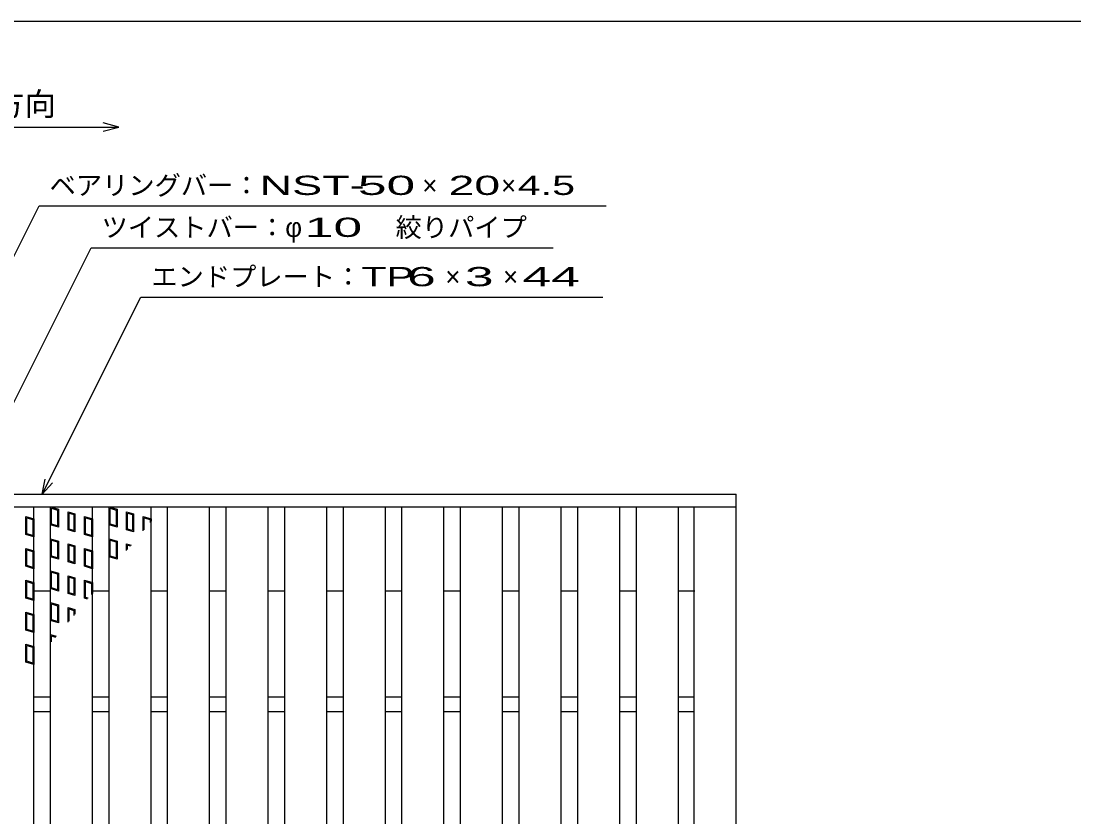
# Model space of a CAD drawing. Units: millimetres, scale not verified. Extents: x -910 to 866, y -641 to 527.
# Drawn here: x -554 to -53, y 147 to 527 of the extents above; entities that cross this region are included whole.
import ezdxf
from ezdxf.enums import TextEntityAlignment as Align

# ---------------------------------------------------------------- set-up
doc = ezdxf.new("R2010")
doc.units = ezdxf.units.MM
doc.header["$LTSCALE"] = 5
for name, color, linetype, lineweight in [('0_2', 150, 'Continuous', 25), ('16', 3, 'Continuous', 25), ('17', 3, 'Continuous', 25), ('22', 2, 'Continuous', 25)]:
    doc.layers.add(name, color=color, linetype=linetype, lineweight=lineweight)
doc.styles.add('ベクトル', font='')
doc.styles.get('ベクトル').set_extended_font_data('ベクトル')

msp = doc.modelspace()

# ---------------------------------------------------------------- linework, layer by layer
at = {"layer": '0_2'}
msp.add_line((-864.5, 526.75), (865.5, 526.75), dxfattribs=at)
at = {"layer": '16'}
for p, q in [((-707.5, 301.199), (-213.5, 301.199)), ((-213.5, 295.199), (-213.5, 301.199)), ((-707.5, 295.199), (-213.5, 295.199)), ((-568, 295.199), (-548, 295.199)), ((-548, -192.801), (-548, 295.199)), ((-540.1, -192.801), (-540.1, 295.199)), ((-540.1, 295.199), (-520.1, 295.199)), ((-520.1, -192.801), (-520.1, 295.199)), ((-512.2, -192.801), (-512.2, 295.199)), ((-512.2, 295.199), (-492.2, 295.199)), ((-492.2, -192.801), (-492.2, 295.199)), ((-484.3, -192.801), (-484.3, 295.199)), ((-484.3, 295.199), (-464.3, 295.199)), ((-464.3, -192.801), (-464.3, 295.199)), ((-456.4, -192.801), (-456.4, 295.199)), ((-456.4, 295.199), (-436.4, 295.199)), ((-436.4, -192.801), (-436.4, 295.199)), ((-428.5, -192.801), (-428.5, 295.199)), ((-428.5, 295.199), (-408.5, 295.199)), ((-408.5, -192.801), (-408.5, 295.199)), ((-400.6, -192.801), (-400.6, 295.199)), ((-400.6, 295.199), (-380.6, 295.199)), ((-380.6, -192.801), (-380.6, 295.199)), ((-372.7, -192.801), (-372.7, 295.199)), ((-372.7, 295.199), (-352.7, 295.199)), ((-352.7, -192.801), (-352.7, 295.199)), ((-344.8, -192.801), (-344.8, 295.199)), ((-344.8, 295.199), (-324.8, 295.199)), ((-324.8, -192.801), (-324.8, 295.199)), ((-316.9, -192.801), (-316.9, 295.199)), ((-316.9, 295.199), (-296.9, 295.199)), ((-296.9, -192.801), (-296.9, 295.199)), ((-289, -192.801), (-289, 295.199)), ((-289, 295.199), (-269, 295.199)), ((-269, -192.801), (-269, 295.199)), ((-261.1, -192.801), (-261.1, 295.199)), ((-261.1, 295.199), (-241.1, 295.199)), ((-241.1, -192.801), (-241.1, 295.199)), ((-233.5, -192.801), (-233.5, 295.199)), ((-233.5, 295.199), (-213.5, 295.199)), ((-213.5, -192.801), (-213.5, 295.199)), ((-548, 255.199), (-540.1, 255.199)), ((-520.1, 255.199), (-512.2, 255.199)), ((-492.2, 255.199), (-484.3, 255.199)), ((-464.3, 255.199), (-456.4, 255.199)), ((-436.4, 255.199), (-428.5, 255.199)), ((-408.5, 255.199), (-400.6, 255.199)), ((-380.6, 255.199), (-372.7, 255.199)), ((-352.7, 255.199), (-344.8, 255.199)), ((-324.8, 255.199), (-316.9, 255.199)), ((-296.9, 255.199), (-289, 255.199)), ((-269, 255.199), (-261.1, 255.199)), ((-241.1, 255.199), (-233.2, 255.199)), ((-548, 204.699), (-540.1, 204.699)), ((-520.1, 204.699), (-512.2, 204.699)), ((-492.2, 204.699), (-484.3, 204.699)), ((-464.3, 204.699), (-456.4, 204.699)), ((-436.4, 204.699), (-428.5, 204.699)), ((-408.5, 204.699), (-400.6, 204.699)), ((-380.6, 204.699), (-372.7, 204.699)), ((-352.7, 204.699), (-344.8, 204.699)), ((-324.8, 204.699), (-316.9, 204.699)), ((-296.9, 204.699), (-289, 204.699)), ((-269, 204.699), (-261.1, 204.699)), ((-241.1, 204.699), (-233.5, 204.699)), ((-548, 197.699), (-540.1, 197.699)), ((-520.1, 197.699), (-512.2, 197.699)), ((-492.2, 197.699), (-484.3, 197.699)), ((-464.3, 197.699), (-456.4, 197.699)), ((-436.4, 197.699), (-428.5, 197.699)), ((-408.5, 197.699), (-400.6, 197.699)), ((-380.6, 197.699), (-372.7, 197.699)), ((-352.7, 197.699), (-344.8, 197.699)), ((-324.8, 197.699), (-316.9, 197.699)), ((-296.9, 197.699), (-289, 197.699)), ((-269, 197.699), (-261.1, 197.699)), ((-241.1, 197.699), (-233.5, 197.699))]:
    msp.add_line(p, q, dxfattribs=at)
at = {"layer": '17'}
for p, q in [((-540.1, 295.199), (-536.3, 294.059)), ((-540.1, 286.649), (-540.1, 295.199)), ((-539.625, 294.561), (-536.775, 293.706)), ((-539.625, 287.003), (-539.625, 294.561)), ((-536.775, 293.706), (-536.775, 286.148)), ((-536.3, 294.059), (-536.3, 285.509)), ((-531.715, 292.834), (-528.485, 291.865)), ((-531.715, 284.284), (-531.715, 292.834)), ((-531.24, 292.195), (-528.96, 291.511)), ((-531.24, 284.637), (-531.24, 292.195)), ((-528.96, 291.511), (-528.96, 283.953)), ((-528.485, 291.865), (-528.485, 283.315)), ((-512.2, 295.199), (-508.4, 294.059)), ((-512.2, 286.649), (-512.2, 295.199)), ((-511.725, 294.561), (-508.875, 293.706)), ((-511.725, 287.003), (-511.725, 294.561)), ((-508.875, 293.706), (-508.875, 286.148)), ((-508.4, 294.059), (-508.4, 285.509)), ((-503.815, 292.834), (-500.585, 291.865)), ((-503.815, 284.284), (-503.815, 292.834)), ((-503.34, 292.195), (-501.06, 291.511)), ((-503.34, 284.637), (-503.34, 292.195)), ((-501.06, 291.511), (-501.06, 283.953)), ((-500.585, 291.865), (-500.585, 283.315)), ((-551.8, 290.639), (-548, 289.499)), ((-551.8, 282.089), (-551.8, 290.639)), ((-551.325, 290.001), (-548.475, 289.146)), ((-551.325, 282.443), (-551.325, 290.001)), ((-548.475, 289.146), (-548.475, 281.588)), ((-548, 289.499), (-548, 280.949)), ((-536.3, 285.509), (-540.1, 286.649)), ((-536.775, 286.148), (-539.625, 287.003)), ((-523.9, 290.639), (-520.1, 289.499)), ((-523.9, 282.089), (-523.9, 290.639)), ((-523.425, 290.001), (-520.575, 289.146)), ((-523.425, 282.443), (-523.425, 290.001)), ((-520.575, 289.146), (-520.575, 281.588)), ((-520.1, 289.499), (-520.1, 280.949)), ((-508.4, 285.509), (-512.2, 286.649)), ((-508.875, 286.148), (-511.725, 287.003)), ((-496, 290.639), (-492.2, 289.499)), ((-496, 283.76), (-496, 290.639)), ((-495.525, 290.001), (-492.675, 289.146)), ((-495.525, 284.341), (-495.525, 290.001)), ((-492.675, 289.146), (-492.675, 287.824)), ((-492.2, 289.499), (-492.2, 288.405)), ((-548, 280.949), (-551.8, 282.089)), ((-548.475, 281.588), (-551.325, 282.443)), ((-528.485, 283.315), (-531.715, 284.284)), ((-528.96, 283.953), (-531.24, 284.637)), ((-520.1, 280.949), (-523.9, 282.089)), ((-520.575, 281.588), (-523.425, 282.443)), ((-500.585, 283.315), (-503.815, 284.284)), ((-501.06, 283.953), (-503.34, 284.637)), ((-540.1, 279.999), (-536.3, 278.859)), ((-540.1, 271.449), (-540.1, 279.999)), ((-539.625, 279.361), (-536.775, 278.506)), ((-539.625, 271.803), (-539.625, 279.361)), ((-536.775, 278.506), (-536.775, 270.948)), ((-536.3, 278.859), (-536.3, 270.309)), ((-531.715, 277.634), (-528.485, 276.665)), ((-531.715, 269.084), (-531.715, 277.634)), ((-531.24, 276.995), (-528.96, 276.311)), ((-531.24, 269.437), (-531.24, 276.995)), ((-528.96, 276.311), (-528.96, 268.753)), ((-528.485, 276.665), (-528.485, 268.115)), ((-512.2, 279.999), (-508.4, 278.859)), ((-512.2, 271.449), (-512.2, 279.999)), ((-511.725, 279.361), (-508.875, 278.506)), ((-511.725, 271.803), (-511.725, 279.361)), ((-508.875, 278.506), (-508.875, 270.948)), ((-508.4, 278.859), (-508.4, 270.309)), ((-503.815, 277.634), (-501.642, 276.982)), ((-503.815, 274.412), (-503.815, 277.634)), ((-503.34, 276.995), (-501.976, 276.586)), ((-503.34, 274.974), (-503.34, 276.995)), ((-551.8, 275.439), (-548, 274.299)), ((-551.8, 266.889), (-551.8, 275.439)), ((-551.325, 274.801), (-548.475, 273.946)), ((-551.325, 267.243), (-551.325, 274.801)), ((-548.475, 273.946), (-548.475, 266.388)), ((-548, 274.299), (-548, 265.749)), ((-536.3, 270.309), (-540.1, 271.449)), ((-536.775, 270.948), (-539.625, 271.803)), ((-523.9, 275.439), (-520.1, 274.299)), ((-523.9, 266.889), (-523.9, 275.439)), ((-523.425, 274.801), (-520.575, 273.946)), ((-523.425, 267.243), (-523.425, 274.801)), ((-520.575, 273.946), (-520.575, 266.388)), ((-520.1, 274.299), (-520.1, 265.749)), ((-508.4, 270.309), (-512.2, 271.449)), ((-508.875, 270.948), (-511.725, 271.803)), ((-548, 265.749), (-551.8, 266.889)), ((-548.475, 266.388), (-551.325, 267.243)), ((-528.485, 268.115), (-531.715, 269.084)), ((-528.96, 268.753), (-531.24, 269.437)), ((-520.1, 265.749), (-523.9, 266.889)), ((-520.575, 266.388), (-523.425, 267.243)), ((-540.1, 264.799), (-536.3, 263.659)), ((-540.1, 256.249), (-540.1, 264.799)), ((-539.625, 264.161), (-536.775, 263.306)), ((-539.625, 256.603), (-539.625, 264.161)), ((-536.775, 263.306), (-536.775, 255.748)), ((-536.3, 263.659), (-536.3, 255.109)), ((-531.715, 262.434), (-528.485, 261.465)), ((-531.715, 253.884), (-531.715, 262.434)), ((-531.24, 261.795), (-528.96, 261.111)), ((-531.24, 254.237), (-531.24, 261.795)), ((-528.96, 261.111), (-528.96, 253.553)), ((-528.485, 261.465), (-528.485, 252.915)), ((-551.8, 260.239), (-548, 259.099)), ((-551.8, 251.689), (-551.8, 260.239)), ((-551.325, 259.601), (-548.475, 258.746)), ((-551.325, 252.043), (-551.325, 259.601)), ((-548.475, 258.746), (-548.475, 251.188)), ((-548, 259.099), (-548, 250.549)), ((-536.3, 255.109), (-540.1, 256.249)), ((-536.775, 255.748), (-539.625, 256.603)), ((-523.9, 260.239), (-520.1, 259.099)), ((-523.9, 251.689), (-523.9, 260.239)), ((-523.425, 259.601), (-520.575, 258.746)), ((-523.425, 252.043), (-523.425, 259.601)), ((-520.575, 258.746), (-520.575, 253.412)), ((-520.1, 259.099), (-520.1, 253.974)), ((-548, 250.549), (-551.8, 251.689)), ((-548.475, 251.188), (-551.325, 252.043)), ((-528.485, 252.915), (-531.715, 253.884)), ((-528.96, 253.553), (-531.24, 254.237)), ((-522.41, 251.242), (-523.9, 251.689)), ((-522.075, 251.638), (-523.425, 252.043)), ((-540.1, 249.599), (-536.3, 248.459)), ((-540.1, 241.049), (-540.1, 249.599)), ((-539.625, 248.961), (-536.775, 248.106)), ((-539.625, 241.403), (-539.625, 248.961)), ((-536.775, 248.106), (-536.775, 240.548)), ((-536.3, 248.459), (-536.3, 239.909)), ((-531.715, 240.24), (-531.715, 247.234)), ((-531.715, 247.234), (-528.485, 246.265)), ((-531.24, 240.801), (-531.24, 246.595)), ((-531.24, 246.595), (-528.96, 245.911)), ((-528.96, 245.911), (-528.96, 243.497)), ((-528.485, 246.265), (-528.485, 244.059)), ((-551.8, 245.039), (-548, 243.899)), ((-551.8, 236.489), (-551.8, 245.039)), ((-551.325, 244.401), (-548.475, 243.546)), ((-551.325, 236.843), (-551.325, 244.401)), ((-548.475, 243.546), (-548.475, 235.988)), ((-548, 243.899), (-548, 235.349)), ((-536.3, 239.909), (-540.1, 241.049)), ((-536.775, 240.548), (-539.625, 241.403)), ((-548, 235.349), (-551.8, 236.489)), ((-548.475, 235.988), (-551.325, 236.843)), ((-540.1, 234.399), (-537.352, 233.575)), ((-540.1, 230.325), (-540.1, 234.399)), ((-539.625, 233.761), (-537.686, 233.179)), ((-539.625, 230.886), (-539.625, 233.761)), ((-551.8, 229.839), (-548, 228.699)), ((-551.8, 221.289), (-551.8, 229.839)), ((-551.325, 229.201), (-548.475, 228.346)), ((-551.325, 221.643), (-551.325, 229.201)), ((-548.475, 228.346), (-548.475, 220.788)), ((-548, 228.699), (-548, 220.149)), ((-548, 220.149), (-551.8, 221.289)), ((-548.475, 220.788), (-551.325, 221.643))]:
    msp.add_line(p, q, dxfattribs=at)
at = {"layer": '22', "color": 4}
for p, q in [((-507.5, 476.199), (-515, 478.199)), ((-657.5, 476.199), (-507.5, 476.199)), ((-515, 474.199), (-507.5, 476.199)), ((-687.5, 154.699), (-545.5, 438.699)), ((-545.5, 438.699), (-275.5, 438.699)), ((-627.75, 204.699), (-520.75, 418.699)), ((-520.75, 418.699), (-300.75, 418.699)), ((-544.05, 301.199), (-497.05, 395.199)), ((-497.05, 395.199), (-277.05, 395.199)), ((-544.05, 301.199), (-542.55, 308.499)), ((-544.05, 301.199), (-539.05, 306.699))]:
    msp.add_line(p, q, dxfattribs=at)

# ---------------------------------------------------------------- texts
at = {"layer": '22', "style": 'ベクトル'}
for s, height, p in [('車両進行方向', 11, (-627.5, 487.199)), ('ベアリングバー：', 9.164, (-540.5, 448.449)), ('×', 9.164, (-363, 448.449)), ('×', 9.164, (-325.5, 448.449)), ('ツイストバー：', 9.164, (-515.75, 428.449)), ('絞りパイプ', 9.164, (-375.75, 428.449)), ('φ', 9.164, (-428.25, 428.449)), ('エンドプレート：', 9.164, (-492.05, 404.949)), ('×', 9.164, (-352.05, 404.949)), ('×', 9.164, (-324.55, 404.949))]:
    msp.add_text(s, height=height, dxfattribs=at).set_placement(p, align=Align.MIDDLE_LEFT)
for s, width, p in [('NST-', 1.75, (-440.5, 448.449)), (' 50 ', 2, (-400.5, 448.449)), ('20', 1.8, (-350.5, 448.449)), (' 4.5 ', 1.6, (-323, 448.449)), (' 10 ', 2, (-425.75, 428.449)), ('TP', 1.6, (-392.05, 404.949)), (' 6 ', 2, (-377.05, 404.949)), (' 3 ', 2, (-349.55, 404.949)), (' 44 ', 2, (-322.05, 404.949))]:
    msp.add_text(s, height=9.164, dxfattribs=dict(at, width=width)).set_placement(p, align=Align.MIDDLE_LEFT)

doc.saveas('drawing.dxf')
